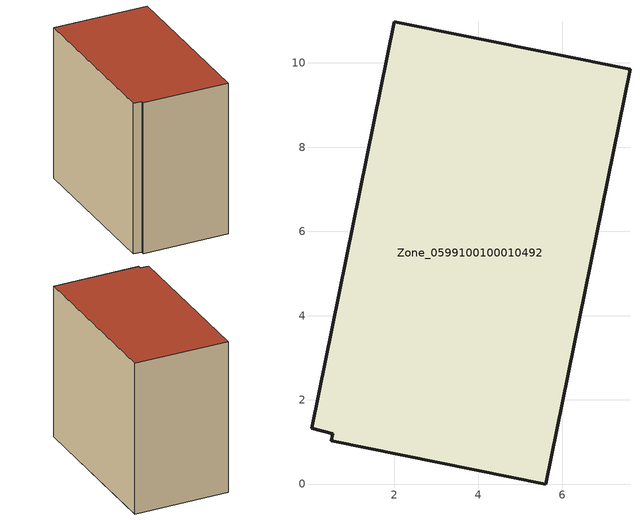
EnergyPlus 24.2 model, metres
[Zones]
Zone_0599100100010492
 floor ground (C_G): 2.01,10.97 7.6,9.85 5.6,0 0.51,1.02 0.54,1.2 0.04,1.32 z0
 wall outside (C_F): 5.6,0 7.6,9.85 2.01,10.97 0.04,1.32 0.54,1.2 0.51,1.02 5.6,0 z0:9.32
 roof outside (C_R): 7.6,9.85 2.01,10.97 0.04,1.32 0.54,1.2 0.51,1.02 5.6,0 z9.32
[BUILDING]
Pand.0599100100010492: North Axis=0; Terrain=City; Loads Convergence Tolerance Value=0.04; Temperature Convergence Tolerance Value=0.4; Solar Distribution=FullExterior; Maximum Number of Warmup Days=25; Minimum Number of Warmup Days=1
[Site:Location]
Rotterdam.The.Hague.AP_ZH_NLD Design_Conditions: Latitude=51.96; Longitude=4.45; Time Zone=1; Elevation=-4.5
[SITE:GROUNDTEMPERATURE:BUILDINGSURFACE]
18, 18, 18, 18, 18, 18, 18, 18, 18, 18, 18, 18
[MATERIAL] Thermal Absorptance=0.9; Solar Absorptance=0.7; Visible Absorptance=0.7
Name | Roughness | Thickness | Conductivity | Density | Specific Heat
G.TC.2015-2018 | MediumSmooth | 0.15 | 0.0428571 | 540 | 1210
F.TC.2015-2018 | Rough | 0.3 | 0.0666667 | 1920 | 840
R.TC.2015-2018 | MediumRough | 0.2 | 0.0333333 | 1500 | 1000
[CONSTRUCTION]
C_G: G.TC.2015-2018
C_F: F.TC.2015-2018
C_R: R.TC.2015-2018
[ZONE]
Zone_0599100100010492: Type=1; Multiplier=1; Ceiling Height=Autocalculate; Volume=Autocalculate; Floor Area=autocalculate; Part of Total Floor Area=Yes
[ZONEINFILTRATION:DESIGNFLOWRATE]
Infil_Zone_0599100100010492: Zone or ZoneList or Space or SpaceList=Zone_0599100100010492; Schedule=AlwaysOn; Design Flow Rate Calculation Method=Flow/Area; Flow Rate per Floor Area=0.0015; Constant Term Coefficient=1; Temperature Term Coefficient=0; Velocity Term Coefficient=0; Velocity Squared Term Coefficient=0
[HVACTEMPLATE:ZONE:IDEALLOADSAIRSYSTEM]
Zone_0599100100010492: Maximum Heating Supply Air Temperature=50; Minimum Cooling Supply Air Temperature=13; Maximum Heating Supply Air Humidity Ratio=0.0156; Minimum Cooling Supply Air Humidity Ratio=0.0077; Heating Limit=NoLimit; Cooling Limit=NoLimit; Dehumidification Control Type=ConstantSensibleHeatRatio; Cooling Sensible Heat Ratio=0.7; Dehumidification Setpoint=60; Humidification Control Type=None; Humidification Setpoint=30; Outdoor Air Method=None; Outdoor Air Flow Rate per Person=0.00944; Outdoor Air Flow Rate per Zone Floor Area=0; Outdoor Air Flow Rate per Zone=0; Demand Controlled Ventilation Type=None; Outdoor Air Economizer Type=NoEconomizer; Heat Recovery Type=None; Sensible Heat Recovery Effectiveness=0.7; Latent Heat Recovery Effectiveness=0.65
[ZONECONTROL:THERMOSTAT]
ThermostatControl_Zone_0599100100010492: Zone or ZoneList=Zone_0599100100010492; Control Type Schedule=DualSetpointControlType; Control 1=Thermostat_Zone_0599100100010492; Temperature Difference Between Cutout And Setpoint=0
[THERMOSTATSETPOINT:DUALSETPOINT]
Thermostat_Zone_0599100100010492: Heating Setpoint Temperature Schedule=HeatingSetpoint_Zone_0599100100010492; Cooling Setpoint Temperature Schedule=CoolingSetpoint_Zone_0599100100010492
[SCHEDULE:COMPACT]
HeatingSetpoint_Zone_0599100100010492: Through: 12/31, For: AllDays, Until: 24:00, 21
CoolingSetpoint_Zone_0599100100010492: Through: 12/31, For: AllDays, Until: 24:00, 24
DualSetpointControlType: Through: 12/31, For: AllDays, Until: 24:00, 4
AlwaysOn: Through: 12/31, For: AllDays, Until: 24:00, 1
